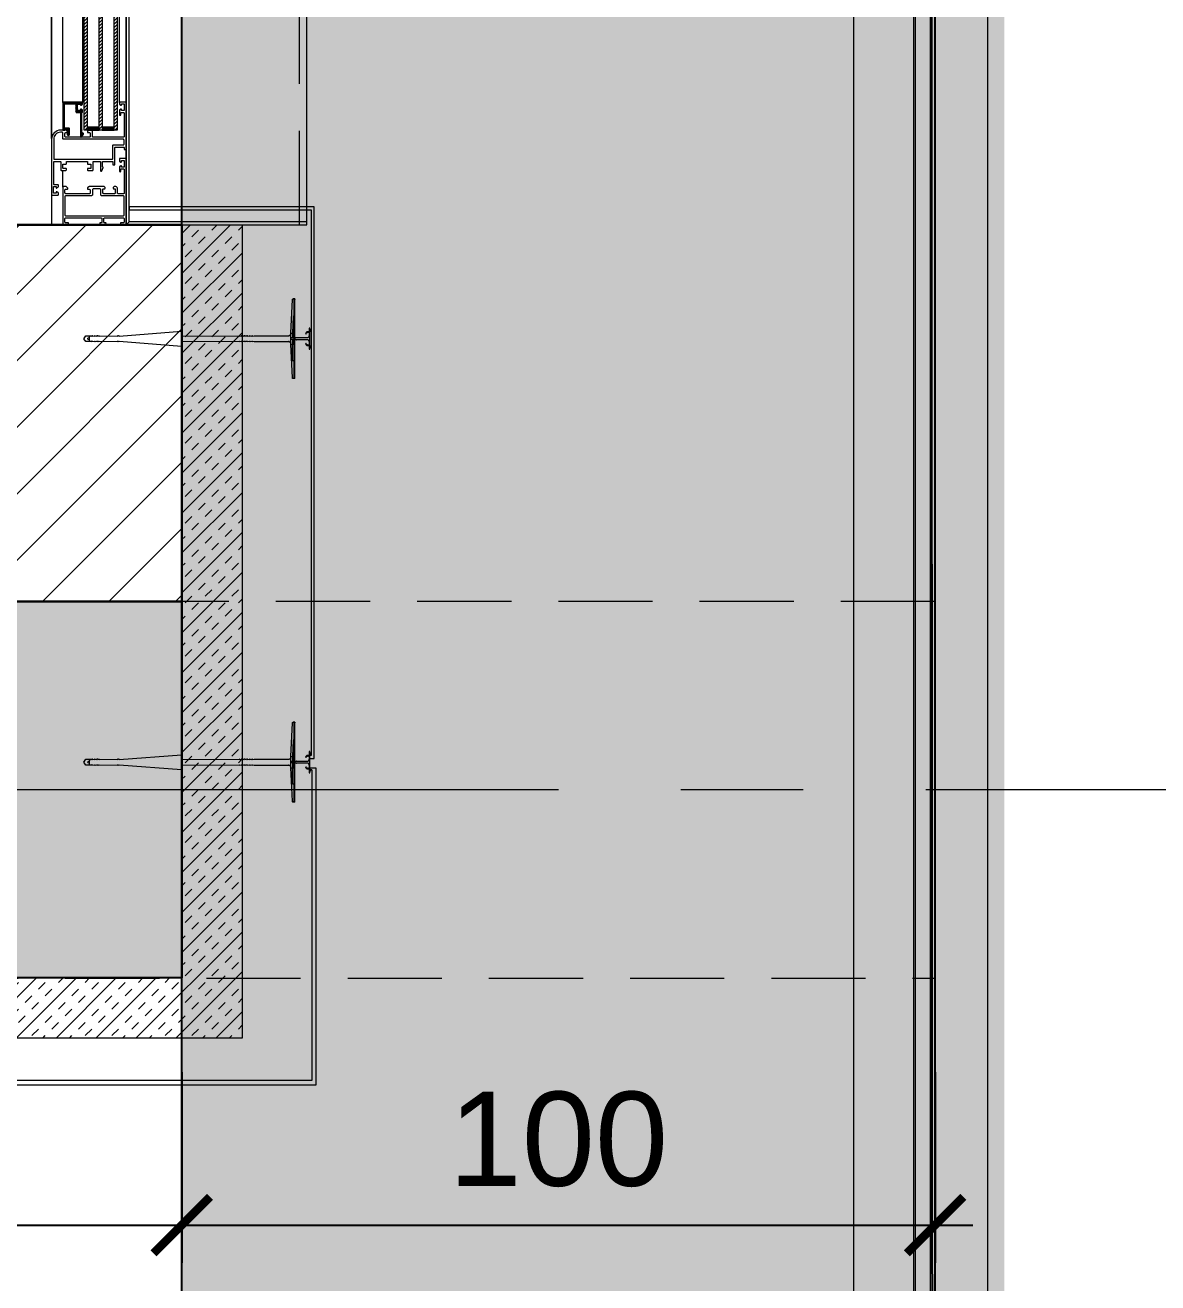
# Model space of a CAD drawing. Header units: centimetres. Extents: x 86156 to 91557, y -55119 to -48172.
# Drawn here: x 90363 to 90513.3, y -52887.8 to -52720.8 of the extents above; entities that cross this region are included whole.
import ezdxf

# ---------------------------------------------------------------- set-up
doc = ezdxf.new("R2010")
doc.units = ezdxf.units.CM
doc.header["$LTSCALE"] = 50
doc.header["$MEASUREMENT"] = 0
for name, pattern in [('AUSGEZOGEN', [0]), ('AXES', [2, 1.25, -0.25, 0.25, -0.25]), ('CACHE', [0.375, 0.25, -0.125]), ('CACHE2', [4.7625, 3.175, -1.5875]), ('CONTINU', [0]), ('CORNER', [20, 0, -20])]:
    doc.linetypes.add(name, pattern=pattern)
doc.layers.get('0').update_dxf_attribs({"color": 8})
for name, color, linetype in [('AXES', 10, 'AXES'), ('BETON COUPE', 3, 'CONTINU'), ('BETON TRAME', 252, 'Continuous'), ('BORD', 5, 'Continuous'), ('COTE 50ème', 1, 'Continuous')]:
    doc.layers.add(name, color=color, linetype=linetype)
for name, color, linetype, lineweight in [('BETON CACHE', 4, 'CACHE', 5), ('BETON HACHURE', 253, 'Continuous', 13), ('ISOLATION', 252, 'Continuous', 0), ('MACONNERIE COUPE', 7, 'Continuous', 30), ('MACONNERIE HACHURE', 253, 'Continuous', 13), ('mobilimi', 8, 'Continuous', 9), ('WD_Corner', 154, 'Continuous', 5), ('WD_Dowel', 154, 'Continuous', 5), ('WD_Text_Legende', 154, 'AUSGEZOGEN', 5), ('WINDOWS', 21, 'Continuous', 5)]:
    doc.layers.add(name, color=color, linetype=linetype, lineweight=lineweight)
doc.layers.add('FMULT', color=150, linetype='Continuous', plot=False)
doc.layers.add('HYPALON', color=7, linetype='Continuous', true_color=0xffaa00)
doc.layers.add('WD_Assist1', color=6, linetype='CORNER', lineweight=0, plot=False)
doc.styles.add('RS_TXT_50', font='arial.ttf', dxfattribs={"height": 12.5})
doc.dimstyles.new('RS_50CM_LINEAIRE', dxfattribs={"dimscale": 5, "dimtxt": 12.5, "dimasz": 1.5, "dimexe": 1, "dimexo": 2.5, "dimgap": 1, "dimtad": 1, "dimdec": 1, "dimrnd": 0.5, "dimdsep": 46, "dimtxsty": 'RS_TXT_50', "dimblk1": 'ARCHTICK', "dimblk2": 'ARCHTICK', "dimsah": 1, "dimcen": 2.5, "dimdle": 1, "dimclrt": 4, "dimadec": 0, "dimazin": 2, "dimtfac": 1, "dimtdec": 1, "dimtix": 1, "dimtmove": 2, "dimatfit": 3, "dimfxl": 1, "dimtolj": 1, "dimtzin": 0, "dimarcsym": 0})

# ---------------------------------------------------------------- blocks, each defined once
blk = doc.blocks.new('A$Ccef6f35f')
at = {"layer": 'AXES', "lineweight": 5, "ltscale": 1.3}
blk.add_line((3195, -1960), (-1985, -1960), dxfattribs=at)
blk = doc.blocks.new('DRITARE POS 2')
at = {"layer": 'WINDOWS'}
h = blk.add_hatch(dxfattribs=at)
h.set_pattern_fill('ANSI31', color=140, scale=2.5, angle=450)
h.set_pattern_definition([(135, (-46708.9128, -43852.52553), (-0.2209708691, -0.2209708691), [])])
h.paths.add_polyline_path([(-8.71, -100.09), (-8.71, -167.42), (-8.31, -167.42), (-8.31, -100.09)])
h.paths.add_polyline_path([(-6.71, -100.09), (-6.71, -167.42), (-6.31, -167.42), (-6.31, -100.09)])
h.paths.add_polyline_path([(-4.71, -100.09), (-4.71, -167.42), (-4.31, -167.42), (-4.31, -100.09)])
at = {"layer": 'WINDOWS', "transparency": 33554559}
h = blk.add_hatch(dxfattribs=at)
h.set_pattern_fill('ANSI31', color=140, angle=450)
h.set_pattern_definition([(135, (-46708.90849, -43869.52553), (-0.08838834765, -0.08838834765), [])])
h.paths.add_polyline_path([(-6.71, -167.42), (-8.31, -167.42), (-8.31, -167.02), (-6.71, -167.02)])
h.paths.add_polyline_path([(-4.71, -167.42), (-6.31, -167.42), (-6.31, -167.02), (-4.71, -167.02)])
h.paths.add_polyline_path([(-6.71, -100.49), (-8.31, -100.49), (-8.31, -100.09), (-6.71, -100.09)])
h.paths.add_polyline_path([(-4.71, -100.49), (-6.31, -100.49), (-6.31, -100.09), (-4.71, -100.09)])
h = blk.add_hatch(dxfattribs=at)
h.set_pattern_fill('ANSI31', color=256, angle=450)
h.set_pattern_definition([(135, (-46708.71279, -43862.46996), (-0.08838834765, -0.08838834765), [])])
h.paths.add_polyline_path([(-1.72, -167.05, -0.414214), (-1.81, -167.14), (-2.28, -167.14, 0.414214), (-2.37, -167.23), (-2.37, -167.97, 1.835735), (-2.15, -167.82), (-2.15, -167.36), (-1.74, -167.36), (-1.5, -167.42), (-1.5, -163.74, 0.414214), (-1.55, -163.69), (-4.06, -163.69, 0.414214), (-4.12, -163.74), (-4.12, -163.95, 0.250765), (-4.09, -163.99), (-3.92, -164.12, 0.599022), (-3.84, -164.08), (-3.84, -163.95), (-3.46, -163.95), (-3.46, -164.81), (-3.84, -164.81), (-3.84, -164.67, 0.649779), (-3.93, -164.63), (-4.1, -164.76, 0.212283), (-4.12, -164.81), (-4.12, -165.01, 0.414214), (-4.06, -165.07), (-4.02, -165.07), (-4.02, -167.81), (-4.15, -167.81, 0.603122), (-4.23, -167.96), (-3.99, -168.31, 0.737396), (-3.82, -168.26), (-3.82, -165.07), (-3.31, -165.07, 0.414214), (-3.22, -164.97), (-3.22, -163.91), (-1.81, -163.91, -0.414214), (-1.72, -164)])
at = {"layer": 'WINDOWS', "color": 165, "linetype": 'CACHE'}
blk.add_line((-32.9, -180), (-32.9, 0), dxfattribs=at)
at = {"layer": 'WINDOWS'}
for p, q in [((-0.01, -168.52), (0, -98.92)), ((-9.89, -163.72), (-9.89, -103.78)), ((-9, -163.74), (-9, -103.78)), ((-4.11, -103.78), (-4.12, -163.74)), ((-1.5, -163.74), (-1.49, -103.78)), ((-9.9, -171.27), (-9.9, -169.89)), ((-1.5, -175.01), (-1.5, -172.75))]:
    blk.add_line(p, q, dxfattribs=at)
at = {"layer": 'WINDOWS', "color": 165}
for points in [[(-9.9, 0), (-9.9, -180), (-33.9, -180), (-33.9, 0)], [(-10.3, -179.6), (-10.3, -0.4), (-9.9, 0), (-9.9, -180)], [(0, 0), (0, -180), (10, -180), (10, 0)], [(-9.9, -180), (-33.9, -180), (-33.9, -179.6), (-10.3, -179.6)]]:
    blk.add_lwpolyline(points, close=True, dxfattribs=at)
at = {"layer": 'WINDOWS'}
for points in [[(-9.9, -180), (-9.9, 0), (0, 0), (0, -180)], [(-1.78, -178.73), (-1.83, -178.79), (-9.56, -178.79), (-9.62, -178.73), (-9.62, -176.19), (-9.56, -176.14), (-6.63, -176.14), (-6.54, -176.04), (-6.54, -175.3), (-6.44, -175.2), (-5.51, -175.2), (-5.42, -175.3), (-5.42, -176.04), (-5.32, -176.14), (-1.83, -176.14), (-1.78, -176.19)]]:
    blk.add_lwpolyline(points, close=True, dxfattribs=at)
at = {"layer": 'WINDOWS', "color": 140}
for points in [[(-8.71, -100.09), (-8.71, -167.42), (-8.31, -167.42), (-8.31, -100.09)], [(-6.71, -100.09), (-6.71, -167.42), (-6.31, -167.42), (-6.31, -100.09)], [(-4.71, -100.09), (-4.71, -167.42), (-4.31, -167.42), (-4.31, -100.09)], [(-6.71, -167.42), (-8.31, -167.42), (-8.31, -167.02), (-6.71, -167.02)], [(-4.71, -167.42), (-6.31, -167.42), (-6.31, -167.02), (-4.71, -167.02)]]:
    blk.add_lwpolyline(points, close=True, dxfattribs=at)
at = {"layer": 'WINDOWS'}
for points in [[(0, -175.99, -0.414214), (-0.06, -176.04), (-0.84, -176.04, -0.414214), (-0.9, -175.99), (-0.9, -175.78, -0.250765), (-0.88, -175.73), (-0.71, -175.6, -0.599022), (-0.62, -175.65), (-0.62, -175.74, 0.414214), (-0.56, -175.8), (-0.3, -175.8, 0.414214), (-0.25, -175.74), (-0.25, -174.96, 0.414214), (-0.3, -174.9), (-0.56, -174.9, 0.414214), (-0.62, -174.96), (-0.62, -175.05, -0.599022), (-0.71, -175.1), (-0.88, -174.97, -0.250765), (-0.9, -174.92), (-0.9, -174.72, -0.414214), (-0.84, -174.66), (-0.34, -174.66, 0.414214), (-0.28, -174.61), (-0.28, -171.66, 0.414214), (-0.38, -171.56), (-1.12, -171.56, 0.414214), (-1.22, -171.66), (-1.22, -172.68, -0.414214), (-1.31, -172.78), (-1.87, -172.78, -0.414214), (-1.96, -172.68), (-1.96, -172.55, -0.414214), (-1.91, -172.5), (-1.55, -172.5, 0.414214), (-1.5, -172.44), (-1.5, -171.99, 0.414214), (-1.55, -171.94), (-1.91, -171.94, -0.414214), (-1.96, -171.88), (-1.96, -171.62, 0.414214), (-2.02, -171.56), (-4.71, -171.56, 0.414214), (-4.76, -171.62), (-4.76, -171.88, -0.414214), (-4.82, -171.94), (-5.17, -171.94, 0.414214), (-5.23, -171.99), (-5.23, -172.44, 0.414214), (-5.17, -172.5), (-4.82, -172.5, -0.414214), (-4.76, -172.55), (-4.76, -172.68, -0.414214), (-4.86, -172.78), (-5.42, -172.78, -0.414214), (-5.51, -172.68), (-5.51, -171.66, 0.414214), (-5.6, -171.56), (-6.39, -171.56, 0.414214), (-6.48, -171.66), (-6.48, -172.78, -0.809546), (-6.66, -172.81), (-6.85, -172.39, -0.543142), (-6.8, -172.31, 0.414214), (-6.74, -172.25), (-6.74, -171.66, 0.414214), (-6.84, -171.56), (-8.07, -171.56, 0.414214), (-8.12, -171.62), (-8.12, -171.97, -0.414214), (-8.18, -172.03), (-8.35, -172.03, -0.414214), (-8.4, -171.97), (-8.4, -169.75, 0.414214), (-8.5, -169.66), (-9.56, -169.66, 0.414214), (-9.62, -169.71), (-9.62, -169.92, -0.414214), (-9.67, -169.98), (-9.84, -169.98, -0.414214), (-9.9, -169.92), (-9.9, -163.74, -0.414214), (-9.84, -163.69), (-9.06, -163.69, -0.414214), (-9, -163.74), (-9, -163.95, -0.250765), (-9.03, -163.99), (-9.19, -164.12, -0.599022), (-9.28, -164.08), (-9.28, -163.98, 0.414214), (-9.34, -163.93), (-9.6, -163.93, 0.414214), (-9.65, -163.98), (-9.65, -164.77, 0.414214), (-9.6, -164.82), (-9.34, -164.82, 0.414214), (-9.28, -164.77), (-9.28, -164.67, -0.599022), (-9.19, -164.63), (-9.03, -164.76, -0.250765), (-9, -164.81), (-9, -165.38, -0.414214), (-9.06, -165.44), (-9.15, -165.44, -0.414214), (-9.21, -165.38), (-9.21, -165.12, 0.414214), (-9.26, -165.07), (-9.56, -165.07, 0.414214), (-9.62, -165.12), (-9.62, -168.3, 0.414214), (-9.56, -168.35), (-5.47, -168.35, 0.414214), (-5.42, -168.3), (-5.42, -167.47, -0.414214), (-5.36, -167.42), (-4.97, -167.42, -0.198912), (-4.93, -167.44), (-4.78, -167.59, -0.198912), (-4.76, -167.63), (-4.76, -167.7, -0.414214), (-4.82, -167.75), (-5.04, -167.75, 0.414214), (-5.14, -167.85), (-5.14, -168.26, 0.414214), (-5.04, -168.35), (-1.87, -168.35, 0.414214), (-1.78, -168.26), (-1.78, -167.85, 0.414214), (-1.87, -167.75), (-2.09, -167.75, -0.414214), (-2.15, -167.7), (-2.15, -167.63, -0.198912), (-2.13, -167.59), (-1.98, -167.44, -0.198912), (-1.94, -167.42), (-1.22, -167.42, -0.414214), (0, -168.63)], [(-1.74, -167.36), (-2.09, -167.36, 0.414214), (-2.15, -167.42), (-2.15, -167.79, 0.247394), (-2.13, -167.84, -1.657435), (-2.37, -167.97), (-2.37, -167.23, -0.414214), (-2.28, -167.14), (-1.81, -167.14, 0.414214), (-1.72, -167.05), (-1.72, -164, 0.414214), (-1.81, -163.91), (-3.16, -163.91, 0.414214), (-3.22, -163.97), (-3.22, -164.97, -0.414214), (-3.31, -165.07), (-3.76, -165.07, 0.414214), (-3.82, -165.12), (-3.82, -168.26, -0.737396), (-3.99, -168.31), (-4.23, -167.96, -0.603122), (-4.15, -167.81), (-4.08, -167.81, 0.414214), (-4.02, -167.75), (-4.02, -165.07), (-4.06, -165.07, -0.414214), (-4.12, -165.01), (-4.12, -164.81, -0.250765), (-4.09, -164.76), (-3.92, -164.63, -0.599022), (-3.84, -164.67), (-3.84, -164.75, 0.414214), (-3.78, -164.81), (-3.52, -164.81, 0.414214), (-3.46, -164.75), (-3.46, -164, 0.414214), (-3.52, -163.95), (-3.78, -163.95, 0.414214), (-3.84, -164), (-3.84, -164.08, -0.599022), (-3.92, -164.12), (-4.09, -163.99, -0.250765), (-4.12, -163.95), (-4.12, -163.74, -0.414214), (-4.06, -163.69), (-1.55, -163.69, -0.414214), (-1.5, -163.74), (-1.5, -167.36), (-1.5, -167.42), (-1.74, -167.42)], [(-1.5, -167.79, -0.414214), (-1.4, -167.7), (-1.18, -167.7), (-1.18, -167.7, -0.414214), (-0.28, -168.63), (-0.28, -171.23, -0.414214), (-0.34, -171.28), (-8.07, -171.28, -0.414214), (-8.12, -171.23), (-8.12, -169.47, 0.414214), (-8.22, -169.38), (-9.52, -169.38, -0.414214), (-9.62, -169.29), (-9.62, -168.73, -0.414214), (-9.52, -168.63), (-1.59, -168.63, 0.414214), (-1.5, -168.54)], [(-7.08, -175), (-7.02, -174.94, -0.198912), (-6.98, -174.92), (-4.97, -174.92, -0.198912), (-4.93, -174.94), (-4.78, -175.09, -0.198912), (-4.76, -175.13), (-4.76, -175.2, -0.414214), (-4.82, -175.26), (-5.01, -175.26, 0.340481), (-5.14, -175.35), (-5.14, -175.76, 0.414214), (-5.04, -175.86), (-1.87, -175.86, 0.414214), (-1.78, -175.76), (-1.78, -175.35, 0.414214), (-1.87, -175.26), (-2.09, -175.26, -0.414214), (-2.15, -175.2), (-2.15, -175.13, -0.198912), (-2.13, -175.09), (-1.98, -174.94, -0.198912), (-1.94, -174.92), (-1.55, -174.92, -0.414214), (-1.5, -174.98), (-1.5, -179.94, -0.414214), (-1.55, -180), (-2.13, -180, -0.322823), (-2.19, -179.96), (-2.24, -179.79, -0.511918), (-2.19, -179.72), (-1.87, -179.72, 0.414214), (-1.78, -179.63), (-1.78, -179.16, 0.414214), (-1.87, -179.07), (-6.57, -179.07, 0.414214), (-6.67, -179.16), (-6.67, -179.63, 0.414214), (-6.57, -179.72), (-6.44, -179.72, -0.511918), (-6.39, -179.79), (-6.45, -179.96, -0.322823), (-6.5, -180), (-7.12, -180, -0.322823), (-7.17, -179.96), (-7.23, -179.79, -0.511918), (-7.17, -179.72), (-7.04, -179.72, 0.414214), (-6.95, -179.63), (-6.95, -179.16, 0.414214), (-7.04, -179.07), (-9.52, -179.07, 0.414214), (-9.62, -179.16), (-9.62, -179.63, 0.414214), (-9.52, -179.72), (-9.21, -179.72, -0.511918), (-9.15, -179.79), (-9.21, -179.96, -0.322823), (-9.26, -180), (-9.84, -180, -0.414214), (-9.9, -179.94), (-9.9, -171.25, -0.414214), (-9.84, -171.19), (-9.06, -171.19, -0.414214), (-9, -171.25), (-9, -171.49, -0.250765), (-9.03, -171.53), (-9.19, -171.65, -0.599022), (-9.28, -171.6), (-9.28, -171.49, 0.414214), (-9.34, -171.43), (-9.6, -171.43, 0.414214), (-9.65, -171.49), (-9.65, -172.27, 0.414214), (-9.6, -172.33), (-9.34, -172.33, 0.414214), (-9.28, -172.27), (-9.28, -172.2, -0.599022), (-9.19, -172.15), (-9.03, -172.26, -0.250765), (-9, -172.31), (-9, -172.84, -1), (-9.21, -172.84), (-9.21, -172.63, 0.414214), (-9.26, -172.57), (-9.56, -172.57, 0.414214), (-9.62, -172.63), (-9.62, -175.8, 0.414214), (-9.56, -175.86), (-8.83, -175.86, 0.414214), (-8.74, -175.76), (-8.74, -175.11, -0.414214), (-8.55, -174.92), (-8.3, -174.92, -0.198912), (-8.26, -174.94), (-8.2, -175, -0.198912), (-8.18, -175.04), (-8.18, -175.15, -0.414214), (-8.24, -175.2), (-8.4, -175.2, 0.414214), (-8.46, -175.26), (-8.46, -175.76, 0.414214), (-8.37, -175.86), (-6.91, -175.86, 0.414214), (-6.82, -175.76), (-6.82, -175.26, 0.414214), (-6.87, -175.2), (-7.04, -175.2, -0.414214), (-7.1, -175.15), (-7.1, -175.04, -0.198912)]]:
    blk.add_lwpolyline(points, format="xyb", close=True, dxfattribs=at)
blk = doc.blocks.new('ankeri')
at = {"layer": 'WD_Assist1'}
for p, q in [((-2.32, 5.2), (-2.54, 0.59)), ((-2.22, 5.3), (-2.32, 5.2)), ((-2, 5.3), (-2.22, 5.3)), ((-2, -5.3), (-2, 5.3)), ((-29.75, 0.39), (-30, 0)), ((-30, 0), (-29.75, -0.39)), ((-2.76, 0.39), (-29.75, 0.39)), ((-2.54, 0.59), (-2.76, 0.39)), ((-29.75, -0.39), (-2.76, -0.39)), ((-2.76, -0.39), (-2.54, -0.59)), ((-2.54, -0.59), (-2.32, -5.2)), ((-2.32, -5.2), (-2.22, -5.3)), ((-2.22, -5.3), (-2, -5.3))]:
    blk.add_line(p, q, dxfattribs=at)
at = {"layer": 'WD_Corner', "lineweight": 5}
blk.add_lwpolyline([(-2, 0.1), (-1.85, 0.1, -1), (-1.75, 0.1), (-0.25, 0.1, 0.185242), (-0.1, 0.55), (-0.1, 0.72), (-0.15, 0.73), (-0.15, 0.74), (-0.1, 0.75), (-0.1, 0.85), (-0.3, 0.85), (-0.3, 0.8), (-0.32, 0.8), (-0.33, 0.85), (-0.38, 0.85), (-0.5, 0.73), (-0.47, 0.68), (-0.48, 0.68), (-0.53, 0.7), (-0.54, 0.69), (-0.51, 0.65), (-0.54, 0.62), (-0.61, 0.69), (-0.4, 0.9), (-0.1, 0.9), (-0.1, 1.4), (0, 1.4), (0.05, 1.2), (0, 1.2), (0.05, 1.1), (0, 1.1), (0.25, 1), (0, 1), (0, -1), (0.25, -1), (0, -1.1), (0.05, -1.1), (0, -1.2), (0.05, -1.2), (0, -1.4), (-0.1, -1.4), (-0.1, -0.9), (-0.4, -0.9), (-0.61, -0.69), (-0.54, -0.62), (-0.51, -0.65), (-0.54, -0.69), (-0.53, -0.7), (-0.48, -0.68), (-0.47, -0.68), (-0.5, -0.73), (-0.38, -0.85), (-0.33, -0.85), (-0.32, -0.8), (-0.3, -0.8), (-0.3, -0.85), (-0.1, -0.85), (-0.1, -0.75), (-0.15, -0.74), (-0.15, -0.73), (-0.1, -0.72), (-0.1, -0.55, 0.185242), (-0.25, -0.1), (-1.75, -0.1, -1), (-1.85, -0.1), (-2, -0.1)], format="xyb", close=True, dxfattribs=at)
at = {"layer": 'WD_Dowel'}
for p, q in [((-2.32, 5.2), (-2.54, 0.74)), ((-2, 5.3), (-2.22, 5.3)), ((-2.11, 5.3), (-2.11, -5.3)), ((-2, 5.3), (-2, -5.3)), ((-2.11, 2.94), (-2.32, 2.94)), ((-2.32, 2.94), (-2.32, 0.74)), ((-29.75, 0.39), (-30, 0)), ((-30, 0), (-29.75, -0.39)), ((-28.88, 0.39), (-29.75, 0.39)), ((-29.47, 0.05), (-29.25, 0.09)), ((-29.47, 0.05), (-29.47, -0.05)), ((-29.25, 0.29), (-29.04, 0.37)), ((-29.25, 0.29), (-29.25, -0.29)), ((-28.88, 0.39), (-29.04, 0.34)), ((-29.04, 0.34), (-29.04, 0.37)), ((-28.82, 0.39), (-28.88, 0.39)), ((-28.82, 0.39), (-28.82, 0.34)), ((-28.82, 0.34), (-28.66, 0.39)), ((-28.61, 0.39), (-28.66, 0.39)), ((-28.61, 0.39), (-28.66, 0.39)), ((-28.61, 0.39), (-28.61, 0.34)), ((-28.61, 0.34), (-28.44, 0.39)), ((-28.39, 0.39), (-28.44, 0.39)), ((-28.39, 0.39), (-28.39, 0.34)), ((-28.39, 0.34), (-28.23, 0.39)), ((-28.17, 0.39), (-28.23, 0.39)), ((-28.17, 0.39), (-28.17, 0.34)), ((-28.17, 0.34), (-28.01, 0.39)), ((-27.96, 0.39), (-28.01, 0.39)), ((-27.96, 0.39), (-27.96, 0.34)), ((-27.96, 0.34), (-25.61, 0.39)), ((-25.56, 0.39), (-25.61, 0.39)), ((-25.56, 0.39), (-25.56, 0.34)), ((-25.56, 0.34), (-25.4, 0.39)), ((-25.34, 0.39), (-25.4, 0.39)), ((-25.34, 0.34), (-17.05, 0.99)), ((-25.34, 0.39), (-25.34, 0.34)), ((-17, 0.99), (-17.05, 0.99)), ((-17, 0.99), (-17, 0.34)), ((-17, 0.34), (-9.36, 0.39)), ((-9.3, 0.39), (-9.36, 0.39)), ((-9.3, 0.39), (-9.3, 0.34)), ((-9.3, 0.34), (-9.14, 0.39)), ((-9.09, 0.39), (-9.14, 0.39)), ((-9.09, 0.39), (-9.09, 0.34)), ((-9.09, 0.34), (-8.93, 0.39)), ((-8.87, 0.39), (-8.93, 0.39)), ((-8.87, 0.39), (-8.87, 0.34)), ((-8.87, 0.34), (-8.71, 0.39)), ((-8.66, 0.39), (-8.71, 0.39)), ((-8.66, 0.39), (-8.66, 0.34)), ((-8.66, 0.34), (-8.5, 0.39)), ((-8.44, 0.39), (-8.5, 0.39)), ((-8.44, 0.39), (-8.44, 0.34)), ((-8.44, 0.34), (-8.28, 0.39)), ((-8.23, 0.39), (-8.28, 0.39)), ((-8.23, 0.39), (-8.23, 0.34)), ((-8.23, 0.34), (-8.06, 0.39)), ((-8.01, 0.39), (-8.06, 0.39)), ((-8.01, 0.39), (-8.01, 0.34)), ((-8.01, 0.34), (-7.85, 0.39)), ((-7.79, 0.39), (-7.85, 0.39)), ((-7.79, 0.39), (-7.79, 0.34)), ((-7.79, 0.34), (-7.63, 0.39)), ((-7.58, 0.39), (-7.63, 0.39)), ((-7.58, 0.39), (-7.58, 0.34)), ((-7.58, 0.34), (-7.42, 0.39)), ((-7.42, 0.39), (-2.76, 0.39)), ((-2.54, 0.74), (-2.54, -0.74)), ((-2.54, 0.74), (-2.11, 0.74)), ((-2.11, 0.1), (-2.54, 0.1)), ((-2.32, 0.1), (-2.32, 0.74)), ((-29.75, -0.39), (-28.88, -0.39)), ((-29.25, -0.1), (-29.47, -0.05)), ((-29.25, -0.29), (-29.04, -0.37)), ((-29.04, -0.37), (-29.04, -0.34)), ((-29.04, -0.34), (-28.88, -0.39)), ((-28.82, -0.39), (-28.88, -0.39)), ((-28.82, -0.39), (-28.82, -0.34)), ((-28.82, -0.34), (-28.66, -0.39)), ((-28.61, -0.39), (-28.66, -0.39)), ((-28.61, -0.39), (-28.61, -0.34)), ((-28.61, -0.34), (-28.44, -0.39)), ((-28.39, -0.39), (-28.44, -0.39)), ((-28.39, -0.39), (-28.39, -0.34)), ((-28.39, -0.34), (-28.23, -0.39)), ((-28.17, -0.39), (-28.23, -0.39)), ((-28.17, -0.39), (-28.17, -0.34)), ((-28.17, -0.34), (-28.01, -0.39)), ((-27.96, -0.39), (-28.01, -0.39)), ((-27.96, -0.39), (-27.96, -0.34)), ((-27.96, -0.34), (-25.61, -0.39)), ((-25.56, -0.39), (-25.61, -0.39)), ((-25.56, -0.39), (-25.56, -0.34)), ((-25.56, -0.34), (-25.4, -0.39)), ((-25.34, -0.39), (-25.4, -0.39)), ((-25.34, -0.39), (-25.34, -0.34)), ((-25.34, -0.34), (-17.05, -0.99)), ((-17, -0.99), (-17.05, -0.99)), ((-17, -0.99), (-17, -0.34)), ((-17, -0.34), (-9.36, -0.39)), ((-9.3, -0.39), (-9.36, -0.39)), ((-9.3, -0.39), (-9.3, -0.34)), ((-9.3, -0.34), (-9.14, -0.39)), ((-9.09, -0.39), (-9.14, -0.39)), ((-9.09, -0.39), (-9.09, -0.34)), ((-9.09, -0.34), (-8.93, -0.39)), ((-8.87, -0.39), (-8.93, -0.39)), ((-8.87, -0.39), (-8.87, -0.34)), ((-8.87, -0.34), (-8.71, -0.39)), ((-8.66, -0.39), (-8.71, -0.39)), ((-8.66, -0.39), (-8.66, -0.34)), ((-8.66, -0.34), (-8.5, -0.39)), ((-8.44, -0.39), (-8.5, -0.39)), ((-8.44, -0.39), (-8.44, -0.34)), ((-8.44, -0.34), (-8.28, -0.39)), ((-8.23, -0.39), (-8.28, -0.39)), ((-8.23, -0.39), (-8.23, -0.34)), ((-8.23, -0.34), (-8.06, -0.39)), ((-8.01, -0.39), (-8.06, -0.39)), ((-8.01, -0.39), (-8.01, -0.34)), ((-8.01, -0.34), (-7.85, -0.39)), ((-7.79, -0.39), (-7.85, -0.39)), ((-7.79, -0.39), (-7.79, -0.34)), ((-7.79, -0.34), (-7.63, -0.39)), ((-7.58, -0.39), (-7.63, -0.39)), ((-7.58, -0.39), (-7.58, -0.34)), ((-7.58, -0.34), (-7.42, -0.39)), ((-7.42, -0.39), (-2.76, -0.39)), ((-2.11, -0.1), (-2.54, -0.1)), ((-2.54, -0.74), (-2.11, -0.74)), ((-2.54, -0.74), (-2.32, -5.2)), ((-2.32, -0.74), (-2.32, -0.1)), ((-2.22, -2.94), (-2.32, -0.74)), ((-2.11, -2.94), (-2.22, -2.94)), ((-2, -5.3), (-2.22, -5.3))]:
    blk.add_line(p, q, dxfattribs=at)
for centre, major_axis, start_param, end_param in [((-2.22, 5.2), (0.108, 0), 1.570796, 3.141593), ((-2.76, 0.59), (0.216, 0), -1.570795, 0), ((-2.76, -0.59), (-0.216, 0), 3.141593, 4.712389), ((-2.22, -5.2), (0.108, 0), 3.141593, 4.712389)]:
    blk.add_ellipse(centre, major_axis=major_axis, ratio=0.909091, start_param=start_param, end_param=end_param, dxfattribs=at)
blk = doc.blocks.new('_ArchTick')
at = {"color": 0, "linetype": 'ByBlock', "const_width": 0.15}
blk.add_lwpolyline([(-0.5, -0.5), (0.5, 0.5)], dxfattribs=at)
blk = doc.blocks.new('*D1725')
at = {"layer": 'COTE 50ème', "color": 0, "lineweight": -2, "ltscale": 0.5, "transparency": 16777216}
for p, q in [((90383.75, -52859.86), (90383.75, -52885.18)), ((90258.76, -52866.47), (90258.76, -52885.18)), ((90253.76, -52880.18), (90388.75, -52880.18))]:
    blk.add_line(p, q, dxfattribs=at)
at = {"layer": 'Defpoints', "color": 0, "ltscale": 0.5, "transparency": 16777216}
for p in [(90383.75, -52847.36), (90258.76, -52853.97), (90383.75, -52880.18)]:
    blk.add_point(p, dxfattribs=at)
at = {"layer": 'COTE 50ème', "color": 0, "lineweight": -2, "ltscale": 0.5, "transparency": 16777216, "xscale": 7.5, "yscale": 7.5, "zscale": 7.5, "rotation": 180}
blk.add_blockref('_ArchTick', (90258.76, -52880.18), dxfattribs=at)
at = {"layer": 'COTE 50ème', "color": 0, "lineweight": -2, "ltscale": 0.5, "transparency": 16777216, "xscale": 7.5, "yscale": 7.5, "zscale": 7.5}
blk.add_blockref('_ArchTick', (90383.75, -52880.18), dxfattribs=at)
at = {"layer": 'COTE 50ème', "color": 4, "ltscale": 0.5, "transparency": 16777216, "insert": (90321.25, -52868.8), "char_height": 12.5, "attachment_point": 5, "style": 'RS_TXT_50'}
blk.add_mtext('\\A1;125', dxfattribs=at)
blk = doc.blocks.new('*D1726')
at = {"layer": 'COTE 50ème', "color": 0, "lineweight": -2, "ltscale": 0.5, "transparency": 16777216}
for p, q in [((90383.75, -52859.86), (90383.75, -52885.18)), ((90483.75, -52859.86), (90483.75, -52885.18)), ((90378.75, -52880.18), (90488.75, -52880.18))]:
    blk.add_line(p, q, dxfattribs=at)
at = {"layer": 'Defpoints', "color": 0, "ltscale": 0.5, "transparency": 16777216}
for p in [(90383.75, -52847.36), (90483.75, -52847.36), (90483.75, -52880.18)]:
    blk.add_point(p, dxfattribs=at)
at = {"layer": 'COTE 50ème', "color": 0, "lineweight": -2, "ltscale": 0.5, "transparency": 16777216, "xscale": 7.5, "yscale": 7.5, "zscale": 7.5, "rotation": 180}
blk.add_blockref('_ArchTick', (90383.75, -52880.18), dxfattribs=at)
at = {"layer": 'COTE 50ème', "color": 0, "lineweight": -2, "ltscale": 0.5, "transparency": 16777216, "xscale": 7.5, "yscale": 7.5, "zscale": 7.5}
blk.add_blockref('_ArchTick', (90483.75, -52880.18), dxfattribs=at)
at = {"layer": 'COTE 50ème', "color": 4, "ltscale": 0.5, "transparency": 16777216, "insert": (90433.75, -52868.8), "char_height": 12.5, "attachment_point": 5, "style": 'RS_TXT_50'}
blk.add_mtext('\\A1;100', dxfattribs=at)
blk = doc.blocks.new('*D1802')
at = {"layer": 'COTE 50ème', "color": 0, "lineweight": -2, "ltscale": 0.5, "transparency": 16777216}
for p, q in [((90536.13, -54397.36), (90536.13, -51923.83)), ((90495.65, -51928.83), (90541.13, -51928.83)), ((90496.25, -54392.36), (90541.13, -54392.36))]:
    blk.add_line(p, q, dxfattribs=at)
at = {"layer": 'Defpoints', "color": 0, "ltscale": 0.5, "transparency": 16777216}
for p in [(90483.15, -51928.83), (90536.13, -51928.83), (90483.75, -54392.36)]:
    blk.add_point(p, dxfattribs=at)
at = {"layer": 'COTE 50ème', "color": 0, "lineweight": -2, "ltscale": 0.5, "transparency": 16777216, "xscale": 7.5, "yscale": 7.5, "zscale": 7.5}
for p, rotation in [((90536.13, -51928.83), 90), ((90536.13, -54392.36), 270)]:
    blk.add_blockref('_ArchTick', p, dxfattribs=dict(at, rotation=rotation))
at = {"layer": 'COTE 50ème', "color": 4, "ltscale": 0.5, "transparency": 16777216, "insert": (90524.74, -53160.6), "char_height": 12.5, "attachment_point": 5, "rotation": 90, "style": 'RS_TXT_50'}
blk.add_mtext('\\A1;2463.5', dxfattribs=at)

msp = doc.modelspace()

# ---------------------------------------------------------------- hatches: boundary and pattern name
at = {"layer": 'BETON HACHURE', "ltscale": 0.5, "transparency": 33554559}
h = msp.add_hatch(color=256, dxfattribs=at)
h.dxf.hatch_style = 1
h.paths.add_polyline_path([(89857.95, -49968.55), (89601.54, -49712.14), (89017.58, -49863.16), (88999.75, -49863.16), (88314.75, -49713.17), (88293.27, -49713.16), (87031.8, -49846.89), (86857.57, -50021.45), (86757.23, -51272.48), (86839.4, -52045.38), (86669.47, -52571.17), (86746.67, -53900.72), (86983.5, -54130.12), (88279.55, -54131.55), (88279.55, -54261.56), (89504.55, -54261.56), (89504.55, -54401.56), (90492.95, -54401.56), (90492.95, -51921.06), (89857.95, -51772.6)])
h.paths.add_polyline_path([(89837.95, -51788.46), (90472.95, -51936.92), (90472.95, -54381.56), (89524.55, -54381.56), (89524.55, -54241.56), (88299.55, -54241.56), (88299.55, -54111.57), (86991.6, -54110.13), (86766.18, -53891.78), (86689.65, -52573.76), (86859.73, -52047.49), (86777.31, -51272.22), (86876.91, -50030.38), (87040.95, -49866.03), (88294.32, -49733.16), (88312.58, -49733.17), (88997.58, -49883.16), (89020.13, -49883.16), (89595.48, -49734.36), (89837.95, -49976.84)], flags=16)
at = {"layer": 'BETON TRAME', "transparency": 33554559}
h = msp.add_hatch(color=256, dxfattribs=at)
h.dxf.hatch_style = 1
h.paths.add_polyline_path([(89053.76, -52797.36), (89018.76, -52797.36), (89018.76, -53447.36), (89053.76, -53447.36), (89053.76, -53272.36), (89513.76, -53272.36), (89513.76, -53447.36), (89548.76, -53447.36), (89548.76, -52797.36), (89513.76, -52797.36), (89513.76, -53232.36), (89303.76, -53232.36), (89303.76, -52902.36), (89263.76, -52902.36), (89263.76, -53232.36), (89053.76, -53232.36)])
h.paths.add_polyline_path([(88183.76, -54122.36), (88183.76, -54072.36), (88333.76, -54072.36), (88333.76, -54122.36)])
h.paths.add_polyline_path([(88903.76, -54122.36), (88903.76, -54072.36), (89053.76, -54072.36), (89053.76, -54122.36)])
h.paths.add_polyline_path([(89513.76, -54122.36), (89513.76, -54072.36), (89663.76, -54072.36), (89663.76, -54122.36)])
h.paths.add_polyline_path([(90233.76, -54122.36), (90233.76, -54072.36), (90383.76, -54072.36), (90383.76, -54122.36)])
h.paths.add_polyline_path([(90233.76, -53447.36), (90233.76, -53397.36), (90383.76, -53397.36), (90383.76, -53447.36)])
h.paths.add_polyline_path([(88183.76, -53447.36), (88183.76, -53397.36), (88333.76, -53397.36), (88333.76, -53447.36)])
h.paths.add_polyline_path([(88183.76, -52847.36), (88183.76, -52797.36), (88318.76, -52797.36), (88318.76, -52847.36)])
h.paths.add_polyline_path([(90233.76, -52847.36), (90233.76, -52797.36), (90383.76, -52797.36), (90383.76, -52847.36)])
h.paths.add_polyline_path([(90233.76, -52107.36), (90233.76, -52057.36), (90383.76, -52057.36), (90383.76, -52107.36)])
h.paths.add_polyline_path([(88333.76, -52057.36), (88333.76, -52107.36), (88183.76, -52107.36), (88183.76, -52057.36)])
h.paths.add_polyline_path([(88998.76, -52107.36), (88998.76, -52057.36), (89123.76, -52057.36), (89123.76, -52107.36)])
h.paths.add_polyline_path([(89443.76, -52107.36), (89443.76, -52057.36), (89568.76, -52057.36), (89568.76, -52107.36)])
h.paths.add_polyline_path([(89418.76, -52057.36), (89443.76, -52057.36), (89443.76, -52562.36), (89418.76, -52562.36)])
h.paths.add_polyline_path([(89123.76, -52057.36), (89148.76, -52057.36), (89148.76, -52562.36), (89123.76, -52562.36)])
at = {"layer": 'ISOLATION', "transparency": 33554687}
h = msp.add_hatch(dxfattribs=at)
h.set_pattern_fill('INSUL', color=256, scale=10, angle=45)
h.set_pattern_definition([(45, (-1034.999, 6600.286), (-2.65165043, 2.65165043), []), (45, (-1035.8827, 6601.17), (-2.65165043, 2.65165043), [1.25, -1.25]), (45, (-1036.7666, 6602.0538), (-2.65165043, 2.65165043), [1.25, -1.25])])
h.paths.add_polyline_path([(90391.76, -52747.36), (90391.76, -52855.36), (90266.76, -52855.36), (90266.76, -52902.25), (90258.76, -52902.25), (90258.76, -52847.36), (90383.76, -52847.36), (90383.76, -52747.36)])
at = {"layer": 'MACONNERIE HACHURE'}
h = msp.add_hatch(dxfattribs=at)
h.set_pattern_fill('ANSI31', color=256, scale=50, style=0)
h.paths.add_polyline_path([(87758.76, -52955.37), (87778.76, -52955.37), (87778.76, -52947.37), (87758.76, -52947.37)])
h.paths.add_polyline_path([(88286.04, -52214.87), (88333.76, -52214.87), (88333.76, -52217.37), (88286.04, -52217.37)])
h.paths.add_polyline_path([(88508.76, -52214.87), (88511.26, -52214.87), (88511.26, -52217.37), (88508.76, -52217.37)], flags=17)
h.paths.add_polyline_path([(88732.51, -52214.87), (88735.01, -52214.87), (88735.01, -52217.37), (88732.51, -52217.37)], flags=17)
h.paths.add_polyline_path([(89529.77, -52445.36), (89529.77, -52457.35), (89443.76, -52457.37), (89443.76, -52445.36)])
h.paths.add_polyline_path([(89053.75, -52176.06), (89123.76, -52176.06), (89123.76, -52181.06), (89053.75, -52181.06)])
h.paths.add_polyline_path([(89053.75, -52241.87), (89123.76, -52241.87), (89123.76, -52246.87), (89053.75, -52246.87)])
h.paths.add_polyline_path([(89053.75, -52321.87), (89123.76, -52321.87), (89123.76, -52326.87), (89053.75, -52326.87)], flags=17)
h.paths.add_polyline_path([(88422.51, -52214.87), (88422.51, -52217.37), (88428.76, -52217.37), (88428.76, -52214.87), (88425.01, -52214.87), (88425.01, -52082.37), (88422.51, -52082.37)], flags=17)
h.paths.add_polyline_path([(88425.01, -52217.37), (88420.01, -52217.37), (88420.01, -52214.87), (88422.51, -52214.87), (88422.51, -52082.37), (88425.01, -52082.37)], flags=17)
h.paths.add_polyline_path([(88333.76, -52214.87), (88333.76, -52217.37), (88340.01, -52217.37), (88340.01, -52214.87), (88336.26, -52214.87), (88336.26, -52082.37), (88333.76, -52082.37)], flags=16)
h.paths.add_polyline_path([(88336.26, -52217.37), (88331.26, -52217.37), (88331.26, -52214.87), (88333.76, -52214.87), (88333.76, -52082.37), (88336.26, -52082.37)])
h.paths.add_polyline_path([(88821.26, -52214.87), (88821.26, -52217.37), (88815.01, -52217.37), (88815.01, -52214.87), (88818.76, -52214.87), (88818.76, -52082.37), (88821.26, -52082.37)], flags=17)
h.paths.add_polyline_path([(88818.76, -52217.37), (88823.76, -52217.37), (88823.76, -52214.87), (88821.26, -52214.87), (88821.26, -52082.37), (88818.76, -52082.37)], flags=17)
h.paths.add_polyline_path([(88910.01, -52214.87), (88910.01, -52217.37), (88903.76, -52217.37), (88903.76, -52214.87), (88907.51, -52214.87), (88907.51, -52082.37), (88910.01, -52082.37)], flags=17)
h.paths.add_polyline_path([(88998.76, -52214.87), (88998.76, -52217.37), (88992.51, -52217.37), (88992.51, -52214.87), (88996.26, -52214.87), (88996.26, -52082.37), (88998.76, -52082.37)], flags=17)
h.paths.add_polyline_path([(88907.51, -52217.37), (88912.51, -52217.37), (88912.51, -52214.87), (88910.01, -52214.87), (88910.01, -52082.37), (88907.51, -52082.37)], flags=17)
h.paths.add_polyline_path([(88017.09, -52412.37), (87993.76, -52412.37), (87993.76, -52392.37), (88017.09, -52392.37)])
h.paths.add_polyline_path([(88183.76, -52412.37), (88143.76, -52412.37), (88143.76, -52392.37), (88183.76, -52392.37)])
h.paths.add_polyline_path([(87802.09, -52412.37), (87778.76, -52412.37), (87778.76, -52392.37), (87802.09, -52392.37)])
h.paths.add_polyline_path([(87968.76, -52412.37), (87928.76, -52412.37), (87928.76, -52392.37), (87968.76, -52392.37)])
h.paths.add_polyline_path([(87758.76, -52562.37), (87778.76, -52562.37), (87778.76, -52412.37), (87758.76, -52412.37)])
h.paths.add_polyline_path([(87758.76, -52797.37), (87778.76, -52797.37), (87778.76, -52742.37), (87758.76, -52742.37)])
h.paths.add_polyline_path([(87758.76, -53222.37), (87778.76, -53222.37), (87778.76, -53135.37), (87758.76, -53135.37)])
h.paths.add_polyline_path([(87778.76, -53342.49), (88183.76, -53342.49), (88183.76, -53323.37), (87778.76, -53323.37)])
h.paths.add_polyline_path([(88183.76, -53323.37), (88203.76, -53323.37), (88203.76, -52847.37), (88183.76, -52847.37)])
h.paths.add_polyline_path([(88298.76, -52797.37), (88318.76, -52797.37), (88318.76, -52742.37), (88298.76, -52742.37)])
h.paths.add_polyline_path([(88203.76, -52412.37), (88203.76, -52439.04), (88261.26, -52439.04), (88261.26, -52404.04), (88203.76, -52404.04), (88203.76, -52394.04), (88271.26, -52394.04), (88271.26, -52439.04), (88511.26, -52439.04), (88511.26, -52429.04), (88523.26, -52429.04), (88523.26, -52459.04), (88318.76, -52459.04), (88318.76, -52562.37), (88298.76, -52562.37), (88298.76, -52459.04), (88183.76, -52459.04), (88183.76, -52412.37)])
h.paths.add_polyline_path([(88333.76, -52057.37), (88333.76, -52082.37), (88511.26, -52082.37), (88511.26, -52338.82), (88523.26, -52338.82), (88523.26, -52328.82), (88531.26, -52328.82), (88531.26, -52316.82), (88523.26, -52316.82), (88523.58, -52082.16), (88720.51, -52082.37), (88720.51, -52317.04), (88631.26, -52317.04), (88631.26, -52329.04), (88720.51, -52329.04), (88720.51, -52347.05), (88732.51, -52347.05), (88732.51, -52082.37), (88998.76, -52082.37), (88998.76, -52057.37)])
h.paths.add_polyline_path([(89123.76, -52321.87), (89093.76, -52321.87), (89093.76, -52439.04), (88732.51, -52439.04), (88732.51, -52429.04), (88720.51, -52429.04), (88720.51, -52459.04), (89123.76, -52459.04), (89123.76, -52439.04), (89098.76, -52439.04), (89098.76, -52421.87), (89123.76, -52421.87), (89123.76, -52416.87), (89098.76, -52416.87), (89098.76, -52381.87), (89123.76, -52381.87), (89123.76, -52361.87), (89098.76, -52361.87), (89098.76, -52326.87), (89123.76, -52326.87)])
h.paths.add_polyline_path([(89418.76, -52612.37), (89258.76, -52612.37), (89258.76, -52632.37), (89443.76, -52632.37), (89443.76, -52562.37), (89418.76, -52562.37)])
h.paths.add_polyline_path([(89148.76, -52573.37), (89148.76, -52612.37), (89158.76, -52612.37), (89158.76, -52632.37), (89123.76, -52632.37), (89123.76, -52573.37)])
h.paths.add_polyline_path([(89033.76, -52540.37), (89033.76, -52797.37), (89053.76, -52797.37), (89053.76, -52552.37), (89123.76, -52552.37), (89123.76, -52540.37)])
h.paths.add_polyline_path([(89753.76, -53120.37), (89650.76, -53120.37), (89650.76, -53132.37), (90131.82, -53132.37), (90131.82, -53112.37), (89773.76, -53112.37), (89773.76, -52714.37), (89753.76, -52714.37), (89753.76, -52797.37), (89650.76, -52797.37), (89650.76, -52807.37), (89753.76, -52807.37)])
h.paths.add_polyline_path([(89558.76, -53132.37), (89548.76, -53132.37), (89548.76, -53120.37), (89558.76, -53120.37)])
h.paths.add_polyline_path([(89548.76, -52807.37), (89558.76, -52807.37), (89558.76, -52797.37), (89548.76, -52797.37)])
h.paths.add_polyline_path([(89513.76, -52777.38), (89533.76, -52777.38), (89533.76, -52797.37), (89513.76, -52797.37)])
h.paths.add_polyline_path([(89621.76, -52365.37), (89633.76, -52365.37), (89633.76, -52292.38), (89621.76, -52292.38)], flags=17)
h.paths.add_polyline_path([(89444.26, -52540.37), (89444.26, -52552.37), (89513.76, -52552.37), (89513.76, -52687.37), (89533.76, -52687.37), (89533.76, -52552.37), (89633.76, -52552.37), (89633.76, -52435.37), (89621.76, -52435.37), (89621.76, -52445.36), (89611.76, -52445.36), (89611.76, -52457.36), (89621.76, -52457.36), (89621.76, -52540.37)])
h.paths.add_polyline_path([(90013.76, -52057.37), (90013.76, -52082.37), (89943.76, -52082.37), (89943.76, -52312.37), (89773.76, -52312.37), (89773.76, -52622.37), (89753.76, -52622.37), (89753.76, -52292.37), (89923.76, -52292.37), (89923.76, -52082.37), (89568.76, -52082.37), (89568.76, -52057.37)])
h.paths.add_polyline_path([(90233.76, -52424.26), (90233.76, -52502.37), (90358.76, -52502.37), (90358.76, -52567.37), (90383.76, -52567.37), (90383.76, -52477.37), (90258.76, -52477.37), (90258.76, -52424.26)])
h.paths.add_polyline_path([(90233.76, -53062.37), (90233.81, -53112.37), (90223.82, -53112.37), (90223.82, -53132.37), (90233.83, -53132.37), (90233.87, -53182.37), (90258.76, -53182.37), (90258.76, -53132.37), (90383.76, -53132.37), (90383.76, -53112.37), (90258.76, -53112.37), (90258.76, -53062.37)])
h.paths.add_polyline_path([(89103.59, -52902.37), (89053.76, -52902.37), (89053.76, -52942.37), (89103.59, -52942.37)])
h.paths.add_polyline_path([(89263.76, -52902.37), (89223.76, -52902.37), (89223.76, -52942.37), (89263.76, -52942.37)])
h.paths.add_polyline_path([(88553.76, -54162.37), (88653.76, -54162.37), (88653.76, -54187.37), (88553.76, -54187.37)])
h.paths.add_polyline_path([(88333.76, -54052.37), (88308.76, -54052.37), (88308.76, -54072.37), (88333.76, -54072.37)])
h.paths.add_polyline_path([(88208.76, -53742.37), (88208.76, -53677.37), (88183.76, -53677.37), (88183.76, -53767.37), (88308.76, -53767.37), (88308.76, -53782.37), (88333.76, -53782.37), (88333.76, -53742.37)])
h.paths.add_polyline_path([(89028.76, -53932.37), (89028.76, -54072.37), (89053.76, -54072.37), (89053.76, -53957.37), (89071.26, -53957.37), (89071.26, -53932.37)])
h.paths.add_polyline_path([(88333.76, -54122.37), (88333.76, -54162.37), (88373.76, -54162.37), (88373.76, -54187.37), (88308.76, -54187.37), (88308.76, -54122.37)])
h.paths.add_polyline_path([(88893.76, -54162.37), (88833.76, -54162.37), (88833.76, -54187.37), (88918.76, -54187.37), (88918.76, -54122.37), (88918.76, -54122.37), (88903.76, -54122.37), (88903.76, -54072.37), (88893.76, -54072.37)])
h.paths.add_polyline_path([(88208.76, -53447.37), (88183.76, -53447.37), (88183.76, -53497.37), (88208.76, -53497.37)])
h.paths.add_polyline_path([(89463.92, -52902.37), (89513.76, -52902.37), (89513.76, -52942.37), (89463.92, -52942.37)])
h.paths.add_polyline_path([(89303.76, -52902.37), (89343.76, -52902.37), (89343.76, -52942.37), (89303.76, -52942.37)])
h.paths.add_polyline_path([(90013.76, -54162.37), (89913.76, -54162.37), (89913.76, -54187.37), (90013.76, -54187.37)])
h.paths.add_polyline_path([(90233.76, -54052.37), (90258.76, -54052.37), (90258.76, -54072.37), (90233.76, -54072.37)])
h.paths.add_polyline_path([(89251.26, -53932.37), (89251.26, -53957.37), (89268.76, -53957.37), (89268.76, -54122.37), (89298.76, -54122.37), (89298.76, -53957.37), (89316.37, -53957.37), (89316.37, -53932.37)])
h.paths.add_polyline_path([(90358.76, -53742.37), (90358.76, -53677.37), (90383.76, -53677.37), (90383.76, -53767.37), (90258.76, -53767.37), (90258.76, -53782.37), (90233.76, -53782.37), (90233.76, -53742.37)])
h.paths.add_polyline_path([(89538.76, -53932.37), (89538.76, -54072.37), (89513.76, -54072.37), (89513.76, -53957.37), (89496.26, -53957.37), (89496.26, -53932.37)])
h.paths.add_polyline_path([(90233.76, -54122.37), (90233.76, -54162.37), (90193.76, -54162.37), (90193.76, -54187.37), (90258.76, -54187.37), (90258.76, -54122.37)])
h.paths.add_polyline_path([(89673.76, -54162.37), (89733.76, -54162.37), (89733.76, -54187.37), (89648.76, -54187.37), (89648.76, -54122.37), (89648.76, -54122.37), (89663.76, -54122.37), (89663.76, -54072.37), (89673.76, -54072.37)])
h.paths.add_polyline_path([(90358.76, -52797.37), (90383.76, -52797.37), (90383.76, -52747.37), (90358.76, -52747.37)])
h.paths.add_polyline_path([(90358.76, -53447.37), (90383.76, -53447.37), (90383.76, -53497.37), (90358.76, -53497.37)])
h.paths.add_polyline_path([(90233.76, -52847.37), (90258.76, -52847.37), (90258.76, -52902.26), (90233.76, -52902.26)])
h.paths.add_polyline_path([(90233.76, -53397.37), (90258.76, -53397.37), (90258.76, -53342.49), (90233.76, -53342.49)])
h.paths.add_polyline_path([(90193.76, -52082.36), (90233.76, -52082.36), (90233.76, -52057.36), (90193.76, -52057.36)])
h.paths.add_polyline_path([(90233.76, -52154.25), (90258.76, -52154.25), (90258.76, -52107.36), (90233.76, -52107.36)])
h.paths.add_polyline_path([(89298.76, -52082.36), (89148.76, -52082.36), (89148.76, -52057.36), (89298.76, -52057.36)])
h.paths.add_polyline_path([(89418.76, -52082.36), (89398.76, -52082.36), (89398.76, -52057.36), (89418.76, -52057.36)])
at = {"layer": 'mobilimi', "lineweight": 5, "ltscale": 2, "true_color": 0x58ba48, "transparency": 33554559}
h = msp.add_hatch(color=85, dxfattribs=at)
h.dxf.hatch_style = 1
h.paths.add_polyline_path([(90383.76, -52462.37), (90483.15, -52462.37), (90483.76, -53782.37), (90383.76, -53782.37)])
at = {"layer": 'WINDOWS'}
h = msp.add_hatch(color=140, dxfattribs=at)
h.dxf.hatch_style = 1
h.paths.add_polyline_path([(89018.83, -49872.96), (88998.69, -49872.96), (88313.69, -49722.97), (88293.78, -49722.96), (87036.29, -49856.27), (86867.05, -50025.82), (86767.07, -51272.35), (86849.36, -52046.42), (86679.36, -52572.44), (86756.23, -53896.34), (86987.47, -54120.32), (88289.35, -54121.76), (88289.35, -54251.76), (89514.35, -54251.76), (89514.35, -54391.76), (90483.15, -54391.76), (90483.15, -51928.83), (89848.15, -51780.37), (89848.15, -49972.61), (89598.57, -49723.03)])
h.paths.add_polyline_path([(89597.96, -49725.25), (89846.15, -49973.44), (89846.15, -51781.96), (90481.15, -51930.42), (90481.15, -54389.76), (89516.35, -54389.76), (89516.35, -54249.76), (88291.35, -54249.76), (88291.35, -54119.77), (86988.28, -54118.32), (86758.18, -53895.45), (86681.38, -52572.7), (86851.4, -52046.63), (86769.08, -51272.33), (86868.98, -50026.72), (87037.2, -49858.18), (88293.89, -49724.96), (88313.47, -49724.97), (88998.47, -49874.96), (89019.08, -49874.96)], flags=16)

# ---------------------------------------------------------------- linework, layer by layer
at = {"layer": 'BETON CACHE'}
for points in [[(90333.75, -54392.37), (90383.75, -54392.37), (90383.75, -51912.37), (90333.75, -51912.37)], [(86693.27, -52847.37), (90483.75, -52847.37), (90483.75, -52797.37), (86693.27, -52797.37)]]:
    msp.add_lwpolyline(points, close=True, dxfattribs=at)
at = {"layer": 'BETON CACHE', "lineweight": 5, "ltscale": 0.5}
for points in [[(90383.76, -54122.36), (88183.76, -54122.36), (88183.76, -52057.36), (90383.76, -52057.36)], [(90383.76, -52847.36), (88183.76, -52847.36), (88183.76, -52797.36), (90383.76, -52797.36)]]:
    msp.add_lwpolyline(points, close=True, dxfattribs=at)
at = {"layer": 'BETON COUPE'}
msp.add_lwpolyline([(90233.76, -52847.36), (90233.76, -52797.36), (90383.76, -52797.36), (90383.76, -52847.36)], close=True, dxfattribs=at)
at = {"layer": 'BORD'}
msp.add_lwpolyline([(86848.75, -52048.35), (86678.75, -52572.36), (86755.64, -53896.61), (86987.23, -54120.93), (88288.75, -54122.36), (88288.75, -54252.36), (89513.75, -54252.36), (89513.75, -54392.36), (90483.75, -54392.36), (90483.75, -51928.35), (89850.75, -51780.36), (89850.75, -52048.35)], close=True, dxfattribs=at)
at = {"layer": 'BORD', "color": 2, "linetype": 'CACHE2', "lineweight": 5, "ltscale": 0.5}
msp.add_lwpolyline([(87758.76, -52088.99), (87758.76, -53342.47), (88183.76, -53342.47), (88183.76, -53782.37), (88083.76, -53782.37), (88083.76, -54057.37), (88183.76, -54057.37), (88183.76, -54122.37), (88288.76, -54122.37), (88288.76, -54187.37), (88918.76, -54187.37), (88918.76, -54122.37), (89648.76, -54122.37), (89648.76, -54187.37), (90278.76, -54187.37), (90278.76, -54122.37), (90383.76, -54122.37), (90383.76, -54057.37), (90483.76, -54057.37), (90483.76, -53782.37), (90383.76, -53782.37), (90383.76, -52462.37)], dxfattribs=at)
at = {"layer": 'FMULT', "ltscale": 0.5}
msp.add_lwpolyline([(90383.76, -52462.37), (90483.15, -52462.37), (90483.76, -53782.37), (90383.76, -53782.37)], close=True, dxfattribs=at)
at = {"layer": 'HYPALON', "lineweight": 5, "ltscale": 0.5}
for points in [[(86841.63, -52045.62), (86671.69, -52571.46), (86748.81, -53899.74), (86984.39, -54127.92), (88281.75, -54129.35), (88281.75, -54259.36), (89506.75, -54259.36), (89506.75, -54399.36), (90490.75, -54399.36), (90490.75, -51922.8), (89855.75, -51774.34), (89855.75, -49969.46), (89600.87, -49714.58), (89017.86, -49865.36), (88999.51, -49865.36), (88314.52, -49715.37), (88293.38, -49715.36), (87032.81, -49848.99), (86859.69, -50022.43), (86759.44, -51272.45)], [(86849.16, -52046.4), (86679.16, -52572.41), (86756.03, -53896.43), (86987.39, -54120.52), (88289.15, -54121.96), (88289.15, -54251.96), (89514.15, -54251.96), (89514.15, -54391.96), (90483.35, -54391.96), (90483.35, -51928.67), (89848.35, -51780.21), (89848.35, -49972.53), (89598.63, -49722.81), (89018.8, -49872.76), (88998.71, -49872.76), (88313.71, -49722.77), (88293.77, -49722.76), (87036.2, -49856.07), (86866.85, -50025.73), (86766.87, -51272.36)], [(86849.36, -52046.42), (86679.36, -52572.44), (86756.23, -53896.34), (86987.47, -54120.32), (88289.35, -54121.76), (88289.35, -54251.76), (89514.35, -54251.76), (89514.35, -54391.76), (90483.15, -54391.76), (90483.15, -51928.83), (89848.15, -51780.37), (89848.15, -49972.61), (89598.57, -49723.03), (89018.83, -49872.96), (88998.69, -49872.96), (88313.69, -49722.97), (88293.78, -49722.96), (87036.29, -49856.27), (86867.05, -50025.82), (86767.07, -51272.35)], [(86851.4, -52046.63), (86681.38, -52572.7), (86758.18, -53895.45), (86988.28, -54118.32), (88291.35, -54119.77), (88291.35, -54249.76), (89516.35, -54249.76), (89516.35, -54389.76), (90481.15, -54389.76), (90481.15, -51930.42), (89846.15, -51781.96), (89846.15, -49973.44), (89597.96, -49725.25), (89019.08, -49874.96), (88998.47, -49874.96), (88313.47, -49724.97), (88293.89, -49724.96), (87037.2, -49858.18), (86868.98, -50026.72), (86769.08, -51272.33)], [(86851.6, -52046.65), (86681.58, -52572.72), (86758.38, -53895.36), (86988.36, -54118.12), (88291.55, -54119.57), (88291.55, -54249.56), (89516.55, -54249.56), (89516.55, -54389.56), (90480.95, -54389.56), (90480.95, -51930.58), (89845.95, -51782.12), (89845.95, -49973.52), (89597.9, -49725.47), (89019.11, -49875.16), (88998.45, -49875.16), (88313.45, -49725.17), (88293.9, -49725.16), (87037.29, -49858.37), (86869.17, -50026.81), (86769.28, -51272.33)], [(86859.73, -52047.49), (86689.65, -52573.76), (86766.18, -53891.78), (86991.6, -54110.13), (88299.55, -54111.57), (88299.55, -54241.56), (89524.55, -54241.56), (89524.55, -54381.56), (90472.95, -54381.56), (90472.95, -51936.92), (89837.95, -51788.46), (89837.95, -49976.84), (89595.48, -49734.36), (89020.13, -49883.16), (88997.58, -49883.16), (88312.58, -49733.17), (88294.32, -49733.16), (87040.95, -49866.03), (86876.91, -50030.38), (86777.31, -51272.22)]]:
    msp.add_lwpolyline(points, close=True, dxfattribs=at)
at = {"layer": 'ISOLATION', "lineweight": 5, "ltscale": 0.5}
msp.add_lwpolyline([(90391.76, -52747.36), (90391.76, -52855.36), (90266.76, -52855.36), (90266.76, -52902.25), (90258.76, -52902.25), (90258.76, -52847.36), (90383.76, -52847.36), (90383.76, -52747.36)], close=True, dxfattribs=at)
at = {"layer": 'MACONNERIE COUPE'}
msp.add_lwpolyline([(90358.76, -52797.36), (90383.76, -52797.36), (90383.76, -52747.36), (90358.76, -52747.36)], close=True, dxfattribs=at)
at = {"layer": 'WD_Corner', "lineweight": 5, "ltscale": 0.5}
for points in [[(90400.66, -52817.8), (90400.66, -52818.2), (90401.31, -52818.2), (90401.31, -52744.97), (90376.75, -52744.97), (90376.75, -52745.37), (90400.91, -52745.37), (90400.91, -52817.8)], [(90400.76, -52819.7), (90401.01, -52819.7), (90401.01, -52860.95), (90354.75, -52860.95), (90354.75, -52860.7), (90354.55, -52860.7), (90354.55, -52861.55), (90401.61, -52861.55), (90401.61, -52819.5), (90400.76, -52819.5)]]:
    msp.add_lwpolyline(points, close=True, dxfattribs=at)
at = {"layer": 'WINDOWS', "color": 140}
for points in [[(86849.36, -52046.42), (86679.36, -52572.44), (86756.23, -53896.34), (86987.47, -54120.32), (88289.35, -54121.76), (88289.35, -54251.76), (89514.35, -54251.76), (89514.35, -54391.76), (90483.15, -54391.76), (90483.15, -51928.83), (89848.15, -51780.37), (89848.15, -49972.61), (89598.57, -49723.03), (89018.83, -49872.96), (88998.69, -49872.96), (88313.69, -49722.97), (88293.78, -49722.96), (87036.29, -49856.27), (86867.05, -50025.82), (86767.07, -51272.35)], [(86851.4, -52046.63), (86681.38, -52572.7), (86758.18, -53895.45), (86988.28, -54118.32), (88291.35, -54119.77), (88291.35, -54249.76), (89516.35, -54249.76), (89516.35, -54389.76), (90481.15, -54389.76), (90481.15, -51930.42), (89846.15, -51781.96), (89846.15, -49973.44), (89597.96, -49725.25), (89019.08, -49874.96), (88998.47, -49874.96), (88313.47, -49724.97), (88293.89, -49724.96), (87037.2, -49858.18), (86868.98, -50026.72), (86769.08, -51272.33)]]:
    msp.add_lwpolyline(points, close=True, dxfattribs=at)

# ---------------------------------------------------------------- block references
at = {"lineweight": 5, "xscale": -1}
msp.add_blockref('DRITARE POS 2', (90366.46, -52567.36), dxfattribs=at)
at = {"layer": 'MACONNERIE COUPE', "lineweight": 5, "ltscale": 0.5}
msp.add_blockref('A$Ccef6f35f', (88278.76, -50862.36), dxfattribs=at)
at = {"layer": 'WD_Text_Legende', "xscale": -1, "rotation": 180}
for p in [(90400.76, -52762.47), (90400.76, -52818.7)]:
    msp.add_blockref('ankeri', p, dxfattribs=at)

# ---------------------------------------------------------------- dimensions: what is measured, and where the dimension line sits
at = {"layer": 'COTE 50ème', "ltscale": 0.5}
dim = msp.add_linear_dim(base=(90536.13, -51928.83), p1=(90483.75, -54392.36), p2=(90483.15, -51928.83), angle=90, dimstyle='RS_50CM_LINEAIRE', dxfattribs=at)
dim.commit()
dim.dimension.update_dxf_attribs({"geometry": '*D1802', "text_midpoint": (90524.74, -53160.6)})
for base, p1, p2, picture, middle in [((90383.75, -52880.18), (90258.76, -52853.97), (90383.75, -52847.36), '*D1725', (90321.25, -52868.8)), ((90483.75, -52880.18), (90383.75, -52847.36), (90483.75, -52847.36), '*D1726', (90433.75, -52868.8))]:
    dim = msp.add_linear_dim(base=base, p1=p1, p2=p2, dimstyle='RS_50CM_LINEAIRE', dxfattribs=at)
    dim.commit()
    dim.dimension.update_dxf_attribs({"geometry": picture, "text_midpoint": middle})

doc.saveas('drawing.dxf')
